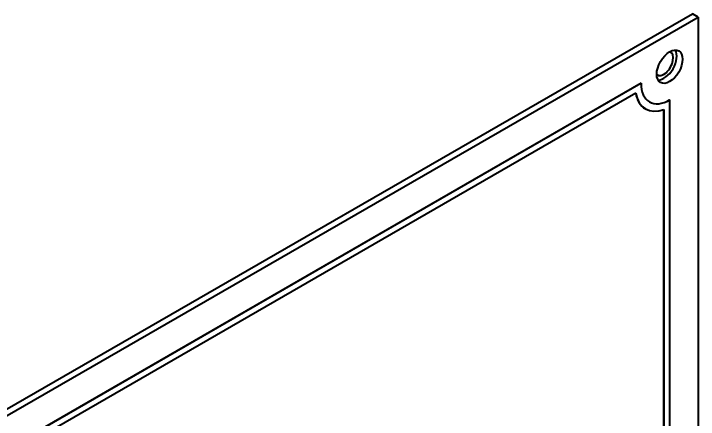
# Model space of a CAD drawing. Header units: inches. Extents: x 0 to 4752, y 0 to 3360.
# Drawn here: x 4314.4 to 4382, y 2744.9 to 2784.8 of the extents above; entities that cross this region are included whole.
import ezdxf

# ---------------------------------------------------------------- set-up
doc = ezdxf.new("R2010")
doc.units = ezdxf.units.IN
doc.header["$MEASUREMENT"] = 0
doc.layers.add('POWER SUPPLY CASE OUTLINE$0$가시적인 것(ISO)', color=3, linetype='Continuous', lineweight=40)

msp = doc.modelspace()

# ---------------------------------------------------------------- linework, layer by layer
at = {"layer": 'POWER SUPPLY CASE OUTLINE$0$가시적인 것(ISO)'}
for p, q in [((4211.695, 2687.121), (4381.401, 2784.848)), ((4212.261, 2686.795), (4381.966, 2784.522)), ((4381.966, 2784.522), (4381.401, 2784.848)), ((4381.966, 2784.522), (4381.966, 2719.118)), ((4217.918, 2686.782), (4376.31, 2777.994)), ((4376.315, 2777.991), (4217.923, 2686.779)), ((4376.31, 2777.994), (4376.315, 2777.991)), ((4218.442, 2686.423), (4375.797, 2777.038)), ((4379.138, 2776.353), (4379.144, 2776.349)), ((4379.144, 2724.026), (4379.144, 2776.349)), ((4376.743, 2775.463), (4376.748, 2775.46)), ((4378.572, 2724.303), (4378.572, 2775.422)), ((4378.578, 2775.424), (4378.578, 2724.3))]:
    msp.add_line(p, q, dxfattribs=at)
msp.add_ellipse((4379.138, 2779.623), major_axis=(0.898, 1.56), ratio=0.578093, dxfattribs=at)
for centre, major_axis, start_param, end_param in [((4378.572, 2779.949), (0.647, 1.124), 3.044728, 6.38005), ((4378.572, 2779.949), (-0.898, -1.56), 0.319049, 2.822544), ((4379.144, 2779.62), (-1.996, -3.466), 5.495853, 7.06665), ((4379.138, 2779.623), (-2.395, -4.16), 5.664986, 6.283185), ((4379.144, 2779.62), (-2.395, -4.16), 5.663302, 6.899202), ((4379.138, 2779.623), (-1.996, -3.466), 0.001411, 0.783465)]:
    msp.add_ellipse(centre, major_axis=major_axis, ratio=0.578093, start_param=start_param, end_param=end_param, dxfattribs=at)

doc.saveas('drawing.dxf')
